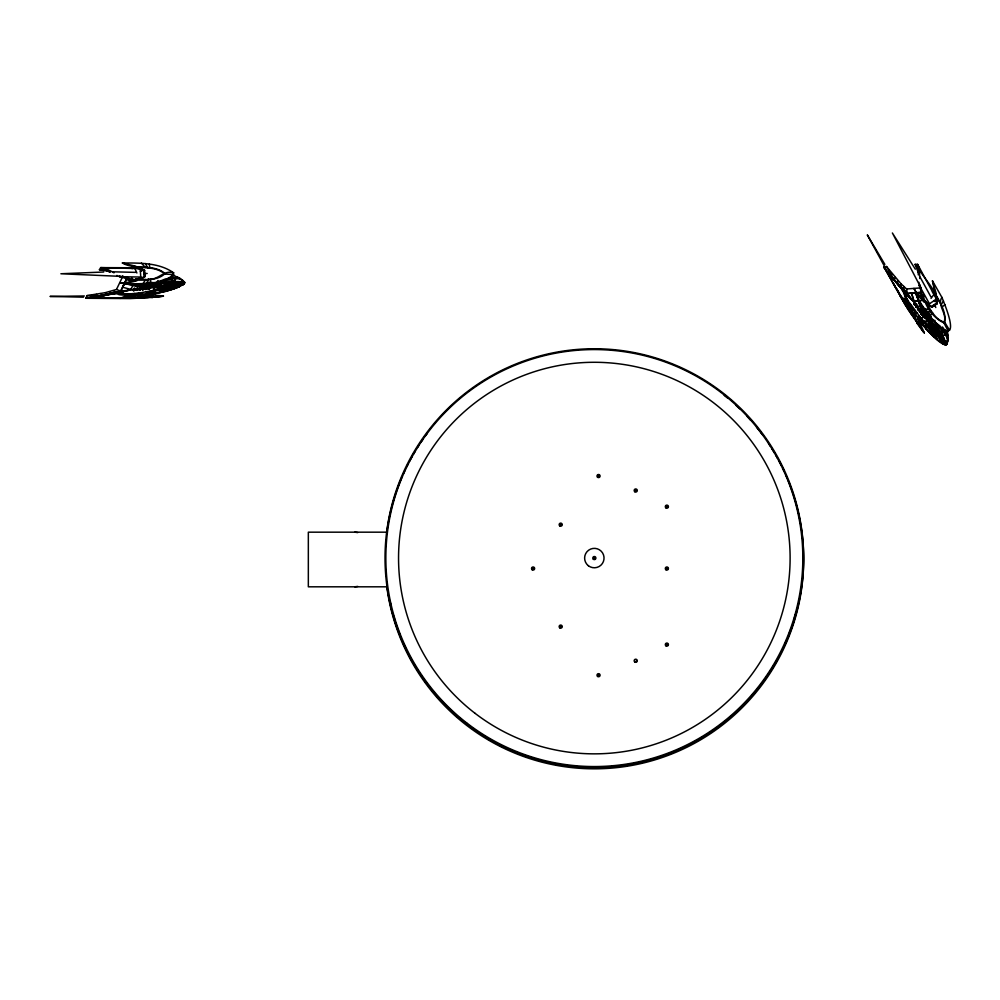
<?xml version="1.0" encoding="UTF-8"?>
<svg xmlns="http://www.w3.org/2000/svg" width="1000" height="1000" viewBox="0 0 1000 1000"><rect width="100%" height="100%" fill="white"/><g stroke="black" fill="none" stroke-linecap="round" stroke-linejoin="round"><path stroke-width="1.5" d="M167.075 284.125L184.688 282.6L184.537 283.45L173.088 284.725L167.463 286.462L167.638 283.625M906.287 300.675L900.7 296.325L906.175 303.962L900.625 296.575L883.888 266.9L886.488 266.488L900.95 283.738L900.825 287.438L913.487 301.462L934.737 331.35L937.212 330.375M138.012 293.9L138.062 296.112L152.575 297.362L163.463 296.062L145.25 294.15L111.337 293.762L86.025 298.075L86.975 295.613L105.087 292.7L116.463 289.5L120.9 291.075L167.275 286.262M147.55 293.25L146.675 293.163L157.175 290.575L170.263 289.387L156.925 292.887L146.562 293.212M941.875 297.325C967.875 359.688 928.337 321.325 914.963 292.525C928.45 298.275 929.95 317.8 944.1 322.088C947.475 313.637 936.775 305.287 941.875 297.325L932.463 280.85L935.812 296.712M886.338 270.525L883.812 267.15L900.275 286.663L916.888 316.225L924.362 332.938L908.138 309.713L883.888 266.9L886.425 270.275M906.237 303.45L906.3 302.663M909.912 307.413L909.737 308.913L906.237 301.588L904.075 293.35L909.7 304.938M909.688 303.137C912.163 305.238 938.688 346.25 935.875 322.812L939.963 325.975L946.038 334.562L945.55 330.3L947.375 331.712L947.75 341.6L947.275 341.062C948.688 336.55 940.738 325.112 942.175 337.3L946.612 343.375L947.275 341.062M934.2 330.8L936.513 331.138L935.562 329.913L937.675 331.512L947.15 343.85L948.075 338.55L947.375 331.712M134.162 288.775L133.2 290L134 290.475M135.213 289.438L134.825 288.65M143 288.05L142.863 289.637M146 287.712L147.3 287.962L146.088 289.275M148.1 282.875L148.887 283.575L149.938 282.512M148.412 288.363L149.537 287.188L150.363 287.987M150.838 283.2L151.175 283.9A1.325 0.812 -41.9 0 0 152.775 282.562L152.725 283.062M925.337 314.488L930.037 318.875L925.337 314.488L926.762 318.663L931.012 324.95L925.1 314.275L925.588 311.275L931.975 322.638L920.938 307.55L916.2 292.688L913.95 288.4L916.25 292.425M132.963 296.913L133.938 297.137L134.025 296.337M144.312 273.6C144.938 271.462 145.037 277.113 144.35 274.475M934.812 293.263L934.137 291.488C938.925 300.65 947.113 312.225 944.45 323.1C933.587 318.663 924.212 305.375 923.175 294.2M923.562 296.163L923.138 298.962L927.825 304M940.95 305.075L943.487 301.087M166.938 285.438L166.838 284.5M174.412 282.125L174.513 281.488M909.737 308.913L906.625 306.087L904.737 301.25L908.012 304.225M142.162 294.875L142.562 292.525C146.375 291.212 179.312 288.113 160.438 281.012L165.225 279.05L175.7 278.075L171.775 276.375L173.713 275.3L182.65 280.125L181.95 280.262C178.75 276.9 164.862 277.863 176.137 282.8L183.625 281.988L181.95 280.262M140.188 296.175L141.738 294.025M922.837 321.5L922.312 322.2L922.45 321.388M919.388 316.85L922.45 322.212L923.15 321.6M923.713 321.45L924.375 321.938M924.488 321.838L923.863 321.525M934.85 335.325L934.4 335.9M936.787 335.462L937.5 335.538M937.1 333.363L937.163 333.4M944.087 334.812L943.662 335.175M944.575 334.775L945.512 334.7L944.725 334.8M916.112 292.938C918.162 304.125 926.25 317.5 932.913 325.562M922.013 292.238L907.475 293.337L897.525 283.637L898.075 280.712M906.875 307.65L907.075 306.812L909.812 311.288M917.788 324.175L906.237 301.588M919.15 325.05L906.363 300.113L909.513 306.475M561.487 524.975L561.487 524.325M561.487 626.938L561.487 626.275M636.512 490.825L636.512 490.163M636.512 661.087L636.512 660.425M935.438 328.9L934.938 320.375L931.85 320.613M146.75 283.6L148.363 279.175C158.875 280.275 163.725 269.413 173.7 272.887C167.262 286.062 135.025 283.163 123.763 283.975L135.262 279.387L141.438 278.025M894.875 281.012L907.387 293.6L913.487 301.462L918.375 301.1L924.4 309.438L925.163 314.188L921.938 309.7L928.288 321.05M166.513 285.262L167.062 284.725M892.262 273.988L890.588 275.975L909.8 298.025M894.025 280.062L895.175 277.462M916.012 305.012L916.025 303.888M920.75 304.288L925.062 314.2M920.938 307.55C914.287 293.087 933.5 331.962 919.3 303.363L927.4 315.238L931.637 324.312L929.287 322.6L925.4 314.775L932.775 324.812L925.487 314.8L929.788 323.363L925.425 314.8L932.675 324.45M921.075 307.863L922.362 310.613M917.938 319.363L919.338 316.038M921.263 312.613L919.963 312.262L919.775 311.15M925.113 314.125L923.2 307.638L921.988 305.887L925.062 314.05L918.35 301.175L924.938 313.925M924.912 315.363L923.888 313.375L924.938 315.287M924.85 317.4L925.075 316.45M926.762 313.163L925.3 314.413L927.887 315.062M925.225 314.5L926.025 317.2M927.362 320.975L924.287 321.213L933.175 329.075M930.75 316.9L930.037 317.15M930.425 324.15L929.5 322.825M936.125 297.663L936.925 301.637L934.325 300.538L935.238 301.663C942.5 294.887 916.762 272.05 917.588 264.35L915.125 264.325L918.05 272.038M931.3 325.25L931.812 325.725L925.45 314.837L932.887 325.412L925.5 314.825L931.038 324.875M932.562 323.988L931.975 322.638M932.362 323.638L925.462 314.713L932.575 325.95L931.838 325.65M918.3 316.8L922.625 324.05L929.925 333.025C906.338 304.9 942.412 352.1 947.225 343.6L945.688 340.95M932.237 325.988L925.475 314.85L932.575 325.95M932.887 325.637L927.513 317.925L932.875 325.737M930 332.775L933.625 336.575L929.325 331.525M935.763 330.288L935.55 330.938L935 330.2M936.012 336.863L937.138 339.625L931.775 332.35L938.763 337.55L943.037 343.55M936.838 339.113L943.425 344.125L934.737 331.35M943.512 343.875L944.212 344.538L934.75 330.312M947.95 335.25L946.012 333.837M939.038 333.762L946.825 344.4L945.125 344.85L936.475 333.888M945.562 344.65L938.337 335.363M945.888 344.65L935.588 330.125M946.188 344.6L936.05 330.087M946.7 344.35L939.225 335.288L936.275 330.1M941.775 307.162L944.925 304.762M138.188 288.85L137.5 289.913M141.137 289L140.675 288.038L139.412 289M142.162 288.938L142.55 288.425A1.325 0.812 -41.9 0 1 144.338 287.913A1.325 0.812 -41.9 0 1 143.025 289.7A1.325 0.812 -41.9 0 1 142.425 288.387M148.375 282.438L148.162 283.337M147.287 287.975L147.012 288.612M150.875 283.238L151.263 282.488M150.312 287.688L150.087 288.375M150.175 292.188C154.188 289.637 152.688 294.125 152.65 291.512M170.625 285.25L170.65 284.925M174.887 280.075L175 280.625M944.4 321.712L949.538 330.225M161.15 284.837L161.625 285.375L143.325 285.925L158.412 286.512L148.2 286.075C151.95 287.938 162.575 283.6 161.375 285.75C147.475 287.213 133.188 285.45 119.688 282.787L124.312 282.812M142.188 296.25L145.25 294.15M919.538 311.512L920.8 311.075L921.525 312.425M935.788 307.562L934.862 305L932.95 306.288L934.812 305.188L933.962 304.775M935.337 330.475L936.025 330.588M116.463 289.5L122.912 276.087M127.037 277.725L120.725 290.875L103.575 295.425M130.825 289.387L122.638 287.25L126.587 279.237L132.05 280.663M126.587 279.237L120.9 291.075L108.713 294.55M154.6 287.462L153.262 290.25L164.525 286.488M156.537 283.412L157.863 280.6L165.5 284.438M153.038 291.688L150.2 292.038M166.4 285.462L169.25 283.725L184.613 282.325L167.213 283.962M150.55 278.863L150.575 283.062M667.55 507.175L667.55 506.125M599.338 675.537L597.75 675.537M667.55 569.038L667.55 567.987M667.55 645.125L667.55 644.075M110.025 271.6L99.412 269.738L100.662 267.625L134.562 267.775L142.625 269.513L140.375 271.225L141.812 270.988L141.425 268.5M136.488 289.012L136.312 289.95M141.1 288.962L140.275 289.762M144.125 288.675L142.45 289.462M150.838 282.55L150.675 282.825A1.325 0.812 -41.9 0 0 151.3 283.9M152.675 282.838L152.088 283.612M166.725 284.7L167.325 285.45L166.475 286.462M174.613 280.2L174.475 280.637M142.738 284.062L145.262 280.138L148.363 279.175M167.987 284.6L166.425 284.788L167.963 284.625M931.025 298.412L934.4 293.775L932.4 292M167.662 285L166.488 285.15L184.15 284.012L184.363 283.25M909.463 307.987L908.363 306.962M181.975 285.175L174.662 285.875L166.65 289.237L167.55 289.4L175.125 288.3L184.375 283.738L166.588 285.038M167.5 285.188L166.462 285.3L172.288 285.287M168.225 284.262L148.837 282.5M136.525 289.05L137.45 288.4M146.4 283.175L147.037 282.562A1.325 0.812 -41.9 0 1 146.25 283.125M150.05 288.325L149.125 288.975M597.863 475.513L599.225 475.513M599.225 476.562L597.863 476.562M532.575 567.837L532.575 569.2M593.65 557.537L595.025 557.537M595.025 558.587L593.65 558.587M911.287 307.413L912.125 306.6M151.988 284.113C142.05 286.312 150.137 287.113 160.625 286.1M151.125 286.275L148.225 286.075L161.45 285.562M914.463 303.712L914.312 304.462A1.325 0.812 18.1 0 0 916.6 304.713A1.325 0.812 18.1 0 0 915.238 303.3A1.325 0.812 18.1 0 0 914.388 304.475M916.375 304.8L915.487 305.125M916.075 306.388L918.2 306.975M918 308.675L918.45 309.925M923.45 314.713L921.55 314.513L921.988 313.488M927.887 313.15L927.65 313.7A1.325 0.812 18.1 0 0 929.613 314.413M928.975 315.675L928.962 316.613L930.275 317.1M163.412 296.137L151.637 297.312M153.05 292.538L149.662 292.538M945.238 334.95L944.513 335.075M134.475 290.2L135.1 288.888M148.837 287.663L149.575 287.225M124.688 283.188C131.012 286.55 168.988 286.837 134.85 285.1M136.862 294.375L138.625 293.038L142.562 292.525M935.288 331.112L934.613 330.163M929.175 315.287L932.8 313.163M911.612 310.975L913.487 309.825M927.837 304.862L935.612 299.675M928.975 305.45L931.225 306.613L936.938 302.8L936.912 300.15M930.125 305.875L932.038 307.225L937.2 303.775L935.4 295M143.863 273.65L147.188 273.463M141.95 278.312L145.025 276.537L144.625 270.338L142.375 269.488M123.012 297.95L119.913 298.225L127.625 297.762L129.488 296.613L124.55 297.825M942.125 329.575L942.712 331.675M137.537 289.95L136.387 290.05M146.7 286.8C151.762 285.912 139.35 287.575 147.662 286.075M152.125 283.663L151.137 283.85M146.287 287.613L145.412 289.075M635.388 489.7L635.388 491.287M533.425 569.312L533.425 567.725M666.538 505.863L666.538 507.45M666.538 567.725L666.538 569.312M598.013 674.525L599.062 674.525M666.538 643.8L666.538 645.4M156.312 284.25C125.75 290.725 183.6 279.812 147.975 285.975M932.775 334.837L933.538 335.5L925.962 324.762L918.925 318.175M152.5 297.4L130.338 298.587L86.213 298.275L91.625 297.4M152.012 297.525C163.113 293.888 112.175 296.512 119.038 293.812L131.875 294.738M142.9 277.525L145.025 276.537M935.387 331.05L934.812 330.2M175.525 279.45L175.637 278.975M120.1 298.425L126.475 295.562M141.575 278.075L143.95 277.075M935.075 331.213L934.4 330.112M914.725 313.913L916.963 313.075M912.613 312.85L915.25 313.113M134.125 288.738L134.863 288.688M143.212 287.863L144.125 287.913M140.325 289.8L139.787 289.887A1.325 0.812 -41.9 0 1 139.288 288.55A1.325 0.812 -41.9 0 1 141.188 288.075A1.325 0.812 -41.9 0 1 140 290A1.325 0.812 -41.9 0 1 139.4 288.675A1.325 0.812 -41.9 0 1 141.312 288.2A1.325 0.812 -41.9 0 1 139.875 289.862M142.75 277.575L133.312 280.075C143.35 279.713 157.125 281.275 164.988 273.612C153.475 263.212 135.013 270.487 122.387 262.987C139.4 263.038 159.162 262.438 173.7 272.887M136.888 280.8L123.763 283.975M151.012 294.363C161.863 291.863 175.487 290.163 183.975 283.825M132.025 268.612L134.562 267.775L136.888 273.012M109.975 294.438L130.762 289.725L132.887 285.312L139.762 286.312L147.425 286.05L132.938 285.375L140.475 285.413M162.425 281.837L173.287 278.312M175.062 277.738L177.25 276.775L184.3 281.775L171.45 283.725M127.6 296.75L131.812 295.4M134.963 295.925L127.212 297.575M118.038 297.712L105.487 298.163L131.337 297.987L135.338 296.7L127.25 296.062L126.025 295.212L134.125 295.8M919.112 325.062L916.762 322M158.4 284.363L151.113 285.613M636.05 661.55L635.388 661.55M926.775 312.25L931.425 311.425M164.062 282.7L173.15 280.363M159.4 284.462L148.262 285.988L161.537 285.138M151.275 285.625L148.25 285.988L160.938 284.8L159.8 284.475L148.287 285.988L161.4 285.012M933.312 305.538L934.8 305.2M103.75 295.625L107.513 294.837L105.087 292.7M165.338 283.6L175 281.663M103.987 295.587L106.988 295.012M98.688 296.525L123.275 291.837M155.075 286.65L148.012 286.075L150.65 286.737M97.837 296.475L120.45 292.425M125.938 291.188L112.287 293.688L109.138 291.712M161.2 284.9L148.312 286M151.188 294.562L166.312 291.275L179.462 286.75L178.812 286.775M917.525 307.613L918.225 306.925M918.188 308.637L919.975 309.65M919.675 310.1L919.987 309.4M923.688 315.85L923.5 317.213M929.538 315.262L928.988 316.562M98.55 296.575L102.487 295.887L97.062 296.613L96.35 294.375M128.438 290.487L116.75 292.425L112.938 290.65M151.275 286.25L161.312 285.688M156.037 286.688C169.137 284.137 136.8 284.15 135.312 285.637L139.762 286.312M354.787 586.812L357.725 586.413M161.625 285.375L148.35 286.038L158.412 286.512M166.488 284.988L167.812 284.812M145.85 289.3L146.125 289.312A1.325 0.812 -41.9 0 0 147.375 287.625A1.325 0.812 -41.9 0 0 145.463 288.087A1.325 0.812 -41.9 0 0 146.062 289.413M111.337 293.762L114.462 293.387M90.225 297.575L86.025 298.075L120.075 298.225M913.55 314.625L916.888 316.225M172.362 284.012L184.475 282.975M151.713 297.025L162.4 296.388M130.312 293.85L138.625 293.038M143.125 286.613L147.575 286.075L140.1 286.363M138.85 284.575L136.788 284.788L141.012 284.462L147.537 285.988L138.85 284.575L147.575 284.137L147.887 285.975L149.787 284.113L147.575 284.137M166.312 285.625L167.338 285.512M166.188 285.775L167.338 285.637M166.025 285.938L167.338 285.812M172.113 285.375L183.7 284.1M171.6 285.6L183.538 284.575L171.462 285.65M160.263 286.2L148.3 286.062L171.788 285.525M159.863 286.288L148.287 286.062L159.412 286.375M900.95 283.738L906.538 288.962L919.887 287.95M911.562 293.188L914.013 301.425L911.562 293.188L920.475 292.6L907.387 293.6L906.538 288.962M913.812 301.35L921.087 300.8M170.338 286.038L182.512 284.925M148.1 286.075L155.125 286.7M937 331.175L928.162 312.087M144.5 297.525L133.038 298.062M148.35 297.488L137.137 297.95M154.175 286.775L157.325 286.6M103.713 272.013L60.9 273.762L117.613 276.225M153.5 291.225L153.775 290.475M163.55 287.312L172.425 287M121.55 297.838L117.487 297.95L121.975 297.975M84.338 295.975L50 296.425L83.5 297.175M147.35 286.05L136.312 285.925M150.425 286.85L152.912 286.762M112.762 271.812L135.45 272.362M174.938 281.588L179.525 281.575M148.35 286.038L161.125 285.812M387.262 532.175L308.337 532.175L308.337 586.812L387.262 586.812M560.8 625.75L560.013 627.125M136.125 267.525L132.45 266.85C142.65 268.05 154.838 266.475 163.725 273.062M99.412 269.738L107 269.762M116.862 275.438L119.537 276.712L141.075 277.062M168.088 278.05L175.7 278.075M174.15 278.688L180.175 278.325M135.262 279.387L146.088 279.425M171.537 279.525L169.425 278.975M174.562 281.95L183.625 281.988M173.35 282.787L176.137 282.8M167.413 283.725L171.513 283.75M166.887 284.4L184.525 282.688M166.775 284.6L173.062 284.525M166.675 284.8L173.325 284.725M177.613 285.05L182.15 285.075M166.35 285.863L171.15 285.763M171.875 285.863L174.662 285.875M166.325 285.988L170.425 286.012M170.012 286.125L166.3 286.2L169.25 286.3M150.7 286.8L148.55 286.837M170.938 288.275L175.125 288.3M149.9 292.312L153.212 292.337M86.975 295.613L102.137 295.688M127.25 296.062L138.062 296.112M161.412 288.2L169.35 288.275M175.037 288.325L169.913 287.7M914.9 303.625L916 303.938M918.438 308.587L919.538 308.9M928.587 312.9L928.275 312.887A1.325 0.812 18.1 0 0 927.65 313.962A1.325 0.812 18.1 0 0 929.55 314.575M928.938 314.625L927.738 313.837M929.412 315.6L930.512 315.9M923.512 317.162L924.625 317.475M151.938 284.062L154.175 284.163M127.65 297.238L131.337 297.987M173.8 274.538L163.787 274M924.375 309.012L930.062 309.587M142.113 286.525L144.887 286.725M151.925 292.925L154.9 293.1M158.95 289.037L167.85 289.613M169.3 289.713L171.062 289.637M152.8 292.85L155.525 293.038M149.1 293.1L152.15 293.312M153.212 292.75L156.088 292.962M148.863 293.113L151.662 293.337M943.625 322.2L948.162 331.138M138.162 286.163L141.4 286.475M141.6 268.688L100.662 267.625L105.6 268.337L114.038 272.825M354.787 532.175L357.725 532.587M156.2 289.837L159.8 290.35M164.713 291.05L166.137 291.075M936.025 331.05L935.312 330.112L938.487 335.438M105.775 268.538L100.85 267.825L110.188 272.262M119.537 276.712L133.425 280.125L131.2 278.35M122.387 262.987L135.95 266.275M134.488 267.413L140.838 268.825M935.788 331L935.163 330.175L938.088 335.213M919.038 310.025L918.213 309.725M911.925 309.312L914.55 309.925L912.513 309.075M141.337 268.775L144.625 270.338M126.425 279.363L131.888 280.788M153.15 290.6L155.3 291.163M159.662 292.3L160.7 292.425M561.013 523.85L559.9 524.975M945.212 344.6L937.925 335.1M924.312 332.962L911.125 313.4M930.725 330.513L932.113 332.475M938.688 335.525L939.237 334.637M139.462 268.412L142.213 269.288M926.8 311.5L927.537 311.925A1.325 0.812 18.1 0 1 926.95 311.575M927.237 311.875L927.513 311.975A1.325 0.812 18.1 0 1 926.475 310.675M140.988 268.925L143.475 269.8M944.3 344.288L937.475 334.775M918.85 317.95L918.375 316.887L918.888 317.7M149.85 291.3L151.6 292.175M153.663 293.212L154.812 293.675M119.537 275.675L122.287 277.113M122.263 276.087L124.9 277.575M137.863 288.363L138.062 288.488A1.325 0.812 -41.9 0 1 136.85 290.163A1.325 0.812 -41.9 0 1 136.25 288.837A1.325 0.812 -41.9 0 1 138.162 288.363M145.3 267.462L141.375 263.075M917.337 323.725L923.575 332.25M127.175 277.113L129.575 278.725M931.225 306.613L932.038 307.225M928.988 305.012L931.038 306.562M147.625 267.738L145.438 263.562M131.75 278.1L135.013 280.9M930 305.763L924.7 300.188M924.275 302.312L914.963 292.525M933.713 336.325L937.212 339.375M936.15 324.938L944.625 332.587M910.225 308.2L904.925 302.312M931.95 322.713L925.462 314.713M927.025 317.812L923.062 310.438L927.35 317.312M936.175 333.612L934.312 330.475M932.163 323.188L927.288 317.175M925.1 314.275L922.9 311.488L924.325 313.988M936.213 326.788L942.788 333.488M184.3 281.775L184.587 282.25M897.525 283.637L890.675 275.712M935.863 333.275L934.275 330.487M936.087 328.35L942.588 335.737M892.525 278.2L906 293.888M149.85 268.075L149.35 264.15M926.85 317.613L931.012 324.95M897.438 283.888L907.913 296.038M890.175 275.163L904.075 291.6M918.675 320.6L922 324.513L919.175 317.525M911.663 299.837L904.15 290.688L903.775 286.488M939.212 334.538L946.862 344.338M935.45 330.025L936.263 331.1M946.612 344.6L936.488 330.112M146.312 291.938L147.875 294M916.15 306.95A1.325 0.812 18.1 0 0 918.363 307.188A1.325 0.812 18.1 0 0 917 305.775A1.325 0.812 18.1 0 0 916.15 306.95L916.225 307.125M919.688 311.913A1.325 0.812 18.1 0 0 921.9 312.15A1.325 0.812 18.1 0 0 920.537 310.738A1.325 0.812 18.1 0 0 919.688 311.913L919.762 312.087A1.325 0.812 18.1 0 0 921.85 312.312A1.325 0.812 18.1 0 0 920.487 310.9A1.325 0.812 18.1 0 0 919.638 312.075M900.275 286.663L902.163 289.188M100.812 293.587L102.312 295.688M931.812 325.725L927.188 317.95M934.175 330.025L935.025 331.25L934.112 330M906.625 306.087L893.538 283.788L895.238 286.562M929.475 322.9L925.312 314.65L929.025 322.225M923.175 307.712L924.388 309.513M928.763 321.838L929.788 323.363M942.487 326.962L944.825 330.513M913.6 317.262L914.725 319M924.4 309.438L927.862 315.138M915.312 269.188L892.375 232.975L918.612 283.325M898.587 291.9L895.8 287.462M901.862 297.538L902.9 299.2M931.975 328.663L936.675 336.188M911.637 314.438L908.112 308.775M884.862 264.387L867.3 234.875L885.512 268.175M905.2 303.988L907.4 307.6M902.95 300.262L904.45 302.75M925.625 316.325C936.263 332.2 923.763 308.15 920.938 306.475L923.713 312.825M920 276.925L930.875 296.837M942.625 335.65L944.163 338.3M934.675 293.525L940.037 302.925M915.125 264.325L918.138 269.587M918.913 282.288L919.15 285.225L929.613 304.062M942.262 327.95L946.038 334.562M943.363 331.1L947.5 338.363M942.125 335.513L946.612 343.375M940.788 334.875L942.175 337.3M937.1 330.225L938.938 333.45M936.8 330.163L939.175 334.3M935.825 330.087L939.1 335.825M940.962 339.7L943.213 343.638M918.35 301.175L922.087 307.712M931.05 323.413L937.638 334.888M934.5 330.4L936.825 334.212M934.15 330.675L935.013 332.2M934.912 335.5L936.9 339.162M929 327.562L933.538 335.5M922.013 319.125L923.625 321.987M920.688 317.938L922.987 321.95M920.537 317.863L922.875 322.05M920.025 317.45L922.738 322.125M919.25 316.85L922.312 322.2M886.488 266.488L894.762 280.963M899.725 294.088L903.438 300.575M900.238 296.137L905.6 305.525M924.963 315.15L926 317.275M930.138 327.25L934.038 334.15M924.587 322.1L925.962 324.762M919.3 317.413L922.625 324.05M928.175 325.538L932.125 333.525M919.388 317.213L923 324.562M919.062 317.663L921.075 321.788M919.225 317.312L922.212 323.462M919.575 317.213L923.337 325.012M925.375 314.738L926.562 317.238M919.1 317.425L921.475 322.388M918.85 317.488L920.425 320.788M919 317.55L920.8 321.375M918.812 317.638L919.887 319.925M918.962 317.75L920.225 320.475M918.763 317.575L919.75 319.713M918.462 316.962L918.95 318.238M920.3 306.012L921.625 309.062M937.125 300.338L917.588 264.35L919.425 268.975M926.1 323.55L927.463 326.925M919.15 285.225L922.85 297.038M925.05 325.975L926.038 329L925.7 327.775M932.463 280.85L936.388 294.225M937.2 303.775L936.612 299.913M920.288 292.525L921.975 298.05M923.925 321.287L924.513 323.425M134.537 293.475L134.812 294.6M935.888 296.7L936.625 299.738M171.15 288.475L170.588 288.75M918.325 274.913L917.5 264.6L919.35 269.225L919.762 278.525M143.65 270.087L144.1 276.938M140.275 269.675L140.887 279M921.663 318.788L921.787 320.737M920.037 284.725L920.175 287.825M921.05 287.288L921.075 290.312M152.912 282.425A1.325 0.812 -41.9 0 1 151.275 284.037A1.325 0.812 -41.9 0 1 151.175 282.413M149.775 282.8A1.325 0.812 -41.9 0 1 147.938 282.512M150.15 282.362A1.325 0.812 -41.9 0 1 148.675 283.7A1.325 0.812 -41.9 0 1 148.05 282.638M931.137 316.425A1.325 0.812 18.1 0 1 930.15 317.162A1.325 0.812 18.1 0 1 928.637 316.3A1.325 0.812 18.1 0 1 929.362 315.425M930.025 315.487A1.325 0.812 18.1 0 1 930.638 315.775M931.188 316.488A1.325 0.812 18.1 0 1 929.137 316.637A1.325 0.812 18.1 0 1 929.412 315.25M927.712 313.8A1.325 0.812 18.1 0 1 928.325 312.725M926.538 311.163A1.325 0.812 18.1 0 1 926.538 310.512M925.562 309.012A1.325 0.812 18.1 0 1 925.3 308.562M787.725 479.387A209.325 209.325 0 0 1 648.512 761.688A209.325 209.325 0 0 1 386.812 586.812M386.812 532.175A209.325 209.325 0 0 1 402.163 476.538M403.413 473.688A209.325 209.325 0 0 1 404.712 470.85M406.75 466.613A209.325 209.325 0 0 1 408.162 463.812M409.625 461.025A209.325 209.325 0 0 1 411.887 456.887M413.45 454.15A209.325 209.325 0 0 1 415.062 451.45M417.537 447.438A209.325 209.325 0 0 1 419.25 444.787M420.988 442.175A209.325 209.325 0 0 1 422.762 439.6M425.475 435.8A209.325 209.325 0 0 1 427.337 433.3M724.212 395.337A209.325 209.325 0 0 1 727.837 398.275M736.1 405.487A209.325 209.325 0 0 1 739.538 408.725M747.275 416.575A209.325 209.325 0 0 1 750.45 420.062M756.55 427.2A209.325 209.325 0 0 1 759.45 430.85M760.4 432.075A209.325 209.325 0 0 1 762.275 434.55M768.562 443.488A209.325 209.325 0 0 1 770.288 446.112M771.963 448.762A209.325 209.325 0 0 1 774.425 452.8M776 455.525A209.325 209.325 0 0 1 777.55 458.263M779.05 461.025A209.325 209.325 0 0 1 781.225 465.213M782.613 468.025A209.325 209.325 0 0 1 783.962 470.85M785.888 475.112A209.325 209.325 0 0 1 787.125 477.962M795.525 614.212A208.5 208.5 0 0 1 794.237 618.737M790.863 629.15A208.5 208.5 0 0 1 789.25 633.538M786.963 639.288A208.5 208.5 0 0 1 785.138 643.55M774.513 664.425A208.5 208.5 0 0 1 772.913 667.125M767.013 676.35A208.5 208.5 0 0 1 765.25 678.925M753.925 693.675A208.5 208.5 0 0 1 751.9 696.038M743.425 705.25A208.5 208.5 0 0 1 741.213 707.487M732.062 716.038A208.5 208.5 0 0 1 729.7 718.075M718.8 726.775A208.5 208.5 0 0 1 716.3 728.6M713.763 730.4A208.5 208.5 0 0 1 709.9 733.037M700.612 738.875A208.5 208.5 0 0 1 697.913 740.45M695.175 741.988A208.5 208.5 0 0 1 692.412 743.487M688.25 745.65A208.5 208.5 0 0 1 685.45 747.038M682.638 748.375A208.5 208.5 0 0 1 679.812 749.675M672.7 752.712A208.5 208.5 0 0 1 668.375 754.412M658.075 758.012A208.5 208.5 0 0 1 653.587 759.4M642.975 762.237A208.5 208.5 0 0 1 638.4 763.288M627.675 765.312A208.5 208.5 0 0 1 623.075 766M557.938 764.8A208.5 208.5 0 0 1 553.337 763.925M542.65 761.488A208.5 208.5 0 0 1 538.1 760.275M527.625 757.038A208.5 208.5 0 0 1 523.212 755.487M520.3 754.412A208.5 208.5 0 0 1 515.975 752.712M508.862 749.675A208.5 208.5 0 0 1 506.037 748.375M503.225 747.038A208.5 208.5 0 0 1 499.025 744.938M496.25 743.487A208.5 208.5 0 0 1 493.5 741.988M490.763 740.45A208.5 208.5 0 0 1 486.712 738.075M472.375 728.6A208.5 208.5 0 0 1 468.638 725.85M462.562 721.075A208.5 208.5 0 0 1 456.613 716.038M450.838 710.763A208.5 208.5 0 0 1 445.25 705.25M439.875 699.55A208.5 208.5 0 0 1 434.75 693.675M426.138 682.712A208.5 208.5 0 0 1 424.325 680.2M418.237 671.125A208.5 208.5 0 0 1 416.575 668.462M405.462 647.8A208.5 208.5 0 0 1 403.525 643.55M399.975 634.987A208.5 208.5 0 0 1 395.812 623.237M394.888 620.237A208.5 208.5 0 0 1 393.562 615.725M390.887 605.087A208.5 208.5 0 0 1 389.913 600.5M167.325 285.9L165.775 286.137L167.325 285.963M156.387 285.775L149.7 286.637L138.825 285.775L149.137 285L156.387 285.775M145.312 284.15C139.025 283.6 152.2 287.975 145.375 284.212M148.975 288.988A1.325 0.812 -41.9 0 0 150.287 287.2A1.325 0.812 -41.9 0 0 148.375 287.675A1.325 0.812 -41.9 0 0 148.975 288.988M145.938 289.288A1.325 0.812 -41.9 0 0 147.25 287.488A1.325 0.812 -41.9 0 0 145.35 287.962A1.325 0.812 -41.9 0 0 145.938 289.288M142.912 289.575A1.325 0.812 -41.9 0 0 144.225 287.787A1.325 0.812 -41.9 0 0 142.312 288.25A1.325 0.812 -41.9 0 0 142.912 289.575M136.962 290.287A1.325 0.812 -41.9 0 0 138.275 288.5A1.325 0.812 -41.9 0 0 136.363 288.962A1.325 0.812 -41.9 0 0 136.962 290.287M133.938 290.575A1.325 0.812 -41.9 0 0 135.25 288.788A1.325 0.812 -41.9 0 0 133.338 289.262A1.325 0.812 -41.9 0 0 133.938 290.575M133.812 290.45A1.325 0.812 -41.9 0 0 135.125 288.663A1.325 0.812 -41.9 0 0 133.225 289.125A1.325 0.812 -41.9 0 0 133.812 290.45M923.175 317.038A1.325 0.812 18.1 0 0 925.387 317.275A1.325 0.812 18.1 0 0 924.013 315.85A1.325 0.812 18.1 0 0 923.175 317.038M923.225 316.863A1.325 0.812 18.1 0 0 925.438 317.113A1.325 0.812 18.1 0 0 924.075 315.688A1.325 0.812 18.1 0 0 923.225 316.863M921.4 314.55A1.325 0.812 18.1 0 0 923.612 314.788A1.325 0.812 18.1 0 0 922.25 313.375A1.325 0.812 18.1 0 0 921.4 314.55M921.462 314.387A1.325 0.812 18.1 0 0 923.662 314.625A1.325 0.812 18.1 0 0 922.3 313.212A1.325 0.812 18.1 0 0 921.462 314.387M917.875 309.6A1.325 0.812 18.1 0 0 920.075 309.837A1.325 0.812 18.1 0 0 918.713 308.412A1.325 0.812 18.1 0 0 917.875 309.6M917.925 309.425A1.325 0.812 18.1 0 0 920.138 309.675A1.325 0.812 18.1 0 0 918.763 308.25A1.325 0.812 18.1 0 0 917.925 309.425M916.1 307.113A1.325 0.812 18.1 0 0 918.312 307.35A1.325 0.812 18.1 0 0 916.95 305.938A1.325 0.812 18.1 0 0 916.1 307.113M914.338 304.637A1.325 0.812 18.1 0 0 916.538 304.875A1.325 0.812 18.1 0 0 915.175 303.463A1.325 0.812 18.1 0 0 914.338 304.637M475.15 713.388A195.775 195.775 0 0 0 788.438 583.612A195.775 195.775 0 0 0 519.412 377.188A195.775 195.775 0 0 0 475.15 713.388M588.425 565.775A9.712 9.712 0 0 0 603.962 559.325A9.712 9.712 0 0 0 590.625 549.087A9.712 9.712 0 0 0 588.425 565.775M466.912 724.125A209.325 209.325 0 0 0 801.862 585.388A209.325 209.325 0 0 0 514.237 364.675A209.325 209.325 0 0 0 466.912 724.125M467.413 723.475A208.5 208.5 0 0 0 801.05 585.275A208.5 208.5 0 0 0 514.55 365.438A208.5 208.5 0 0 0 467.413 723.475M532.15 569.75A1.55 1.55 0 0 0 534.637 568.713A1.55 1.55 0 0 0 532.5 567.087A1.55 1.55 0 0 0 532.15 569.75M665.925 569.75A1.55 1.55 0 0 0 668.4 568.713A1.55 1.55 0 0 0 666.275 567.087A1.55 1.55 0 0 0 665.925 569.75M634.775 491.725A1.55 1.55 0 0 0 637.263 490.7A1.55 1.55 0 0 0 635.125 489.062A1.55 1.55 0 0 0 634.775 491.725M665.925 507.887A1.55 1.55 0 0 0 668.4 506.85A1.55 1.55 0 0 0 666.275 505.225A1.55 1.55 0 0 0 665.925 507.887M559.75 525.875A1.55 1.55 0 0 0 562.225 524.85A1.55 1.55 0 0 0 560.1 523.225A1.55 1.55 0 0 0 559.75 525.875M597.6 477.275A1.55 1.55 0 0 0 600.075 476.238A1.55 1.55 0 0 0 597.95 474.613A1.55 1.55 0 0 0 597.6 477.275M665.925 645.825A1.55 1.55 0 0 0 668.4 644.8A1.55 1.55 0 0 0 666.275 643.175A1.55 1.55 0 0 0 665.925 645.825M559.75 627.837A1.55 1.55 0 0 0 562.225 626.8A1.55 1.55 0 0 0 560.1 625.175A1.55 1.55 0 0 0 559.75 627.837M634.775 661.988A1.55 1.55 0 0 0 637.263 660.962A1.55 1.55 0 0 0 635.125 659.325A1.55 1.55 0 0 0 634.775 661.988M597.6 676.438A1.55 1.55 0 0 0 600.075 675.413A1.55 1.55 0 0 0 597.95 673.787A1.55 1.55 0 0 0 597.6 676.438M593.4 559.288A1.55 1.55 0 0 0 595.875 558.263A1.55 1.55 0 0 0 593.75 556.638A1.55 1.55 0 0 0 593.4 559.288"/></g></svg>
